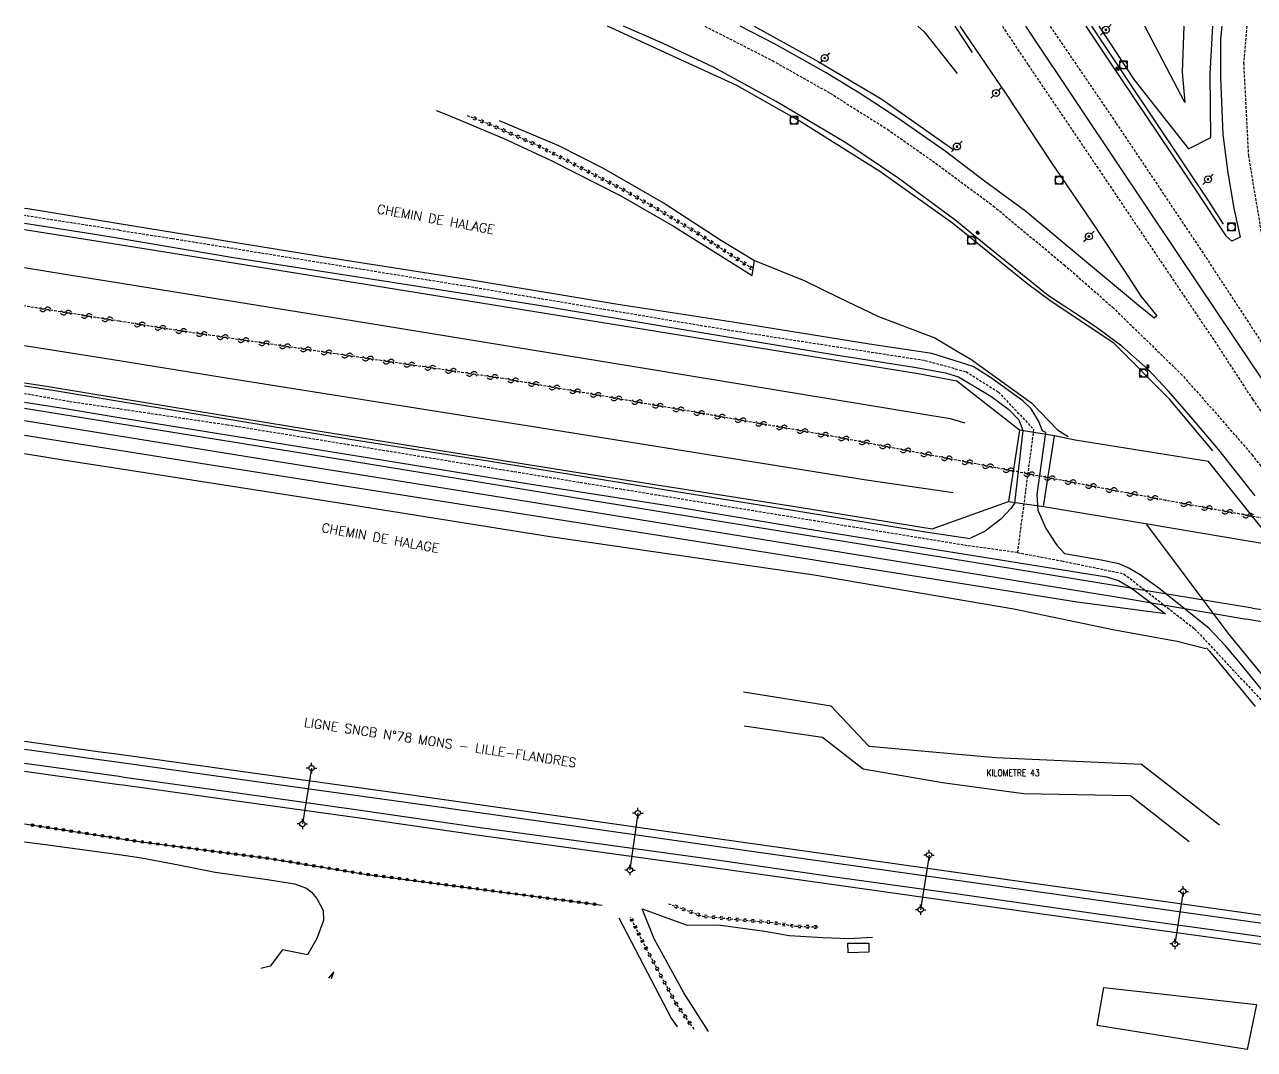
# Model space of a CAD drawing. Header units: millimetres. Extents: x 117000 to 118000, y 126000 to 127000.
# Drawn here: x 117000 to 117234.5, y 126804.9 to 127000.3 of the extents above; entities that cross this region are included whole.
import ezdxf
from ezdxf.enums import TextEntityAlignment as Align

# ---------------------------------------------------------------- set-up
doc = ezdxf.new("R2010")
doc.units = ezdxf.units.MM
doc.linetypes.add('DASHED', pattern=[0.75, 0.5, -0.25])
doc.layers.get('0').update_dxf_attribs({"linetype": 'CONTINUOUS'})
for name, color, linetype in [('W0001', 6, 'DASHED'), ('W0008', 7, 'CONTINUOUS'), ('W0010', 4, 'CONTINUOUS'), ('W0071', 7, 'CONTINUOUS'), ('W0104', 1, 'CONTINUOUS'), ('W0120', 7, 'CONTINUOUS'), ('W0211', 2, 'CONTINUOUS'), ('W0214', 2, 'CONTINUOUS'), ('W0220', 5, 'DASHED'), ('W0323', 7, 'CONTINUOUS'), ('W0401', 7, 'CONTINUOUS'), ('W0420', 7, 'CONTINUOUS'), ('W0473', 7, 'CONTINUOUS'), ('W0500', 5, 'DASHED'), ('W0510', 5, 'CONTINUOUS'), ('W0515', 5, 'CONTINUOUS'), ('W0610', 7, 'CONTINUOUS'), ('W0611', 7, 'CONTINUOUS'), ('W0700', 7, 'CONTINUOUS'), ('W0984', 7, 'CONTINUOUS'), ('W0989', 7, 'CONTINUOUS')]:
    doc.layers.add(name, color=color, linetype=linetype)
doc.styles.get("Standard").update_dxf_attribs({"font": 'romans.shx', "width": 0.85})

# ---------------------------------------------------------------- blocks, each defined once
blk = doc.blocks.new('T420')
for p, q in [((0.75, 0.75), (-0.75, 0.75)), ((-0.75, 0.75), (-0.75, -0.75)), ((0.75, 0.75), (0.75, -0.75)), ((0.75, -0.75), (-0.75, -0.75))]:
    blk.add_line(p, q)
blk.add_ellipse((0, 0), major_axis=(-0.53, 0.53), ratio=1, start_param=3.926991, end_param=10.210176)
blk = doc.blocks.new('T401')
for p, q in [((-0.3, 0.3), (0, 0.3)), ((-0.3, -0.25), (-0.3, 0.3)), ((-0.3, 0.15), (0, 0.15)), ((-0.3, 0), (0, 0)), ((0, 0.3), (0, -0.25)), ((-0.3, -0.15), (0, -0.15)), ((-0.3, -0.25), (-0.3, -0.3)), ((-0.3, -0.3), (0, -0.3)), ((0, -0.3), (0, -0.25))]:
    blk.add_line(p, q)
blk = doc.blocks.new('T473')
for p, q in [((-0.166667, 0.166667), (0.166667, -0.166667)), ((-0.166667, -0.166667), (0.166667, 0.166667)), ((0.500001, 0.500001), (1.000002, 1.000002)), ((-1.000002, -1.000002), (-0.500001, -0.500001))]:
    blk.add_line(p, q)
blk.add_ellipse((0, 0), major_axis=(0.471405, 0.471405), ratio=1, start_param=5.4977871438, end_param=11.780972451)
blk = doc.blocks.new('T610')
for p, q in [((-0.500001, 0), (-1.000002, 0)), ((0, 0.500001), (0, 1.000002)), ((0.500001, 0), (1.000002, 0)), ((0, -0.500001), (0, -1.000002))]:
    blk.add_line(p, q)
blk.add_ellipse((0, 0), major_axis=(-0.353554, 0.353554), ratio=1, start_param=3.926990817, end_param=10.2101761242)
blk = doc.blocks.new('t323o')
at = {"color": 0, "linetype": 'Continuous'}
for radius in [0.25, 0.15]:
    blk.add_circle((0, 0), radius, dxfattribs=at)
blk = doc.blocks.new('t500o')
at = {"color": 0, "linetype": 'Continuous'}
for centre, start, end in [((-0.5, 0.625), 216.8699, 323.1301), ((0.5, -0.125), 36.8699, 143.1301), ((0.5, -0.625), 36.8699, 143.1301), ((-0.5, 0.125), 216.8699, 323.1301)]:
    blk.add_arc(centre, 0.625, start, end, dxfattribs=at)
blk = doc.blocks.new('t220o')
at = {"color": 0, "linetype": 'Continuous'}
for p, q in [((-0.25, 0.25), (0.25, 0.25)), ((-0.25, -0.25), (0.25, -0.25))]:
    blk.add_line(p, q, dxfattribs=at)

msp = doc.modelspace()

# ---------------------------------------------------------------- linework, layer by layer
at = {"layer": 'W0001'}
for points in [[(117129.72, 127000), (117142.57, 126993.46), (117153.58, 126987.24), (117164.5, 126980.37), (117174.3, 126973.47), (117184.69, 126965.74), (117198.21, 126954.53), (117207.43, 126946.43), (117220.44, 126933.76), (117227.41, 126925.91), (117233.98, 126918.32), (117249.39, 126898.48), (117268.53, 126874.59)], [(117186.42, 127000), (117191.35, 126992.62), (117204.43, 126973.27), (117218.45, 126952.45), (117226.88, 126939.97), (117234.13, 126928.89), (117247.15, 126909.75), (117261.78, 126887.93), (117268.53, 126874.59)], [(117195.53, 127000), (117208.12, 126981.53), (117223.99, 126957.8), (117236.81, 126938.26), (117245.95, 126923.83), (117253.95, 126911.79), (117263.16, 126901.08)], [(117233.01, 127000), (117232.41, 126993), (117233.32, 126975.37), (117236.54, 126956.04), (117241.74, 126940.4), (117245.37, 126932.13), (117253.84, 126917.67), (117263.16, 126901.08)], [(117018, 126961.11), (117000, 126963.9)], [(117018, 126961.11), (117028.17, 126959.54), (117084.45, 126950.44), (117133.97, 126942.13), (117171.66, 126936.3), (117179.5, 126934.15), (117185.66, 126930.26), (117192.37, 126923.16), (117189.29, 126899.65)], [(117018, 126927.03), (117008.48, 126928.43), (117000, 126929.94)], [(117189.29, 126899.65), (117179.73, 126900.96), (117124.21, 126910), (117038.69, 126923.96), (117018, 126927.03)], [(117189.29, 126899.65), (117197.77, 126898.05), (117209.58, 126895.61), (117223.08, 126885.1), (117236.19, 126871.08)]]:
    msp.add_lwpolyline(points, dxfattribs=at)
at = {"layer": 'W0008'}
for points in [[(117202.31, 127000), (117206.51, 126993.74), (117221.15, 126972.01), (117229, 126960.07)], [(117078.47, 126983.94), (117080.32, 126983.26), (117091.34, 126978.61), (117100.28, 126974.5), (117113.69, 126967.69), (117123.75, 126961.89), (117138.71, 126952.5), (117139.13, 126955.32)], [(117230.53, 126965.33), (117231.76, 126959.78), (117230.18, 126959), (117229, 126960.07)], [(117189.68, 126922.99), (117177.71, 126932.36)], [(117018, 126924.21), (117000, 126927.13)], [(117000, 126924.85), (117018, 126921.93)], [(117234.12, 126889.04), (117181.39, 126897.67), (117120.8, 126907.45), (117059, 126917.58), (117018, 126924.21)], [(117018, 126921.93), (117049.91, 126916.74), (117095.7, 126909.45), (117158.18, 126899.35), (117210.47, 126890.83), (117232.95, 126886.98)], [(117225.74, 126917.04), (117200.33, 126921.11), (117196.35, 126921.92)], [(117173.06, 126904.2), (117187.6, 126909.38)], [(117194.27, 126908.42), (117214.11, 126905.13), (117238.58, 126900.99)], [(117234.12, 126889.04), (117247.81, 126887.17), (117247.38, 126884.4), (117232.95, 126886.98)], [(117130.36, 126808.35), (117125.71, 126815.71), (117120.01, 126825.98), (117117.72, 126831.69)], [(117117.72, 126831.69), (117126.32, 126828.57), (117132.25, 126828.66), (117135.96, 126828.17), (117141.1, 126827.43), (117145.75, 126826.61), (117152.19, 126826.23), (117157.11, 126826.06), (117161.67, 126826.28)], [(117113.3, 126829.98), (117118.76, 126819.53), (117123.27, 126810.86), (117124.41, 126809.19)]]:
    msp.add_lwpolyline(points, dxfattribs=at)
at = {"layer": 'W0010'}
for points in [[(117234.59, 126910.48), (117227.68, 126919.24), (117222.35, 126925.51), (117218.12, 126930.43), (117214.21, 126934.54), (117209.19, 126938.99), (117204.1, 126942.75), (117200.01, 126945.48), (117195.21, 126948.59), (117183.66, 126957.95), (117177.38, 126963.1), (117166.46, 126971.13), (117156.56, 126977.76), (117143.27, 126985.65), (117131.32, 126992.18), (117121.73, 126996.75), (117114.2, 127000)], [(117178.29, 127000), (117187.15, 126987.04), (117195.69, 126974.14), (117203.53, 126962.61), (117210.4, 126952.3), (117212.81, 126948.54), (117215.88, 126944.76), (117215.33, 126944.32), (117212.4, 126946.76), (117202.46, 126955.05), (117190.81, 126964.76), (117183.02, 126970.46), (117175.54, 126976.19), (117166.47, 126982.49), (117159.16, 126987.26), (117152.82, 126991.15), (117142.95, 126996.65), (117136.4, 127000)], [(117233.99, 126935.61), (117220.35, 126955.93), (117201.49, 126984.15), (117190.9, 127000)], [(117228.61, 126962.25), (117225.77, 126966.65), (117210.23, 126989.92), (117203.47, 127000)], [(117228.24, 127000), (117228.02, 126997.54), (117228, 126990.27), (117228.47, 126979.39), (117229.42, 126972.06), (117230.53, 126965.33)], [(117302.02, 126834.11), (117282.37, 126863.28), (117265.7, 126888.28), (117250.22, 126911.58), (117233.99, 126935.61)]]:
    msp.add_lwpolyline(points, dxfattribs=at)
at = {"layer": 'W0071'}
for points in [[(117018, 126962.36), (117000.6, 126965.18), (117000, 126965.28)], [(117000, 126962.49), (117013.41, 126960.39), (117018, 126959.62)], [(117193.22, 126907.62), (117193.03, 126910.74), (117194.73, 126922.53), (117194.05, 126922.83), (117193.32, 126924.77), (117191.88, 126927.08), (117190.29, 126928.57), (117184.18, 126933.05), (117180.84, 126935.1), (117177.23, 126936.3), (117172.97, 126937.6), (117161.06, 126939.41), (117135.05, 126943.56), (117112.73, 126947.04), (117085.19, 126951.61), (117057.18, 126955.96), (117028.59, 126960.63), (117018, 126962.36)], [(117018, 126959.62), (117039.86, 126955.92), (117069.69, 126951.29), (117098.43, 126946.74), (117124.46, 126942.35), (117154.24, 126937.44), (117169.63, 126935.03), (117175.57, 126933.95), (117178.08, 126933.13), (117184.24, 126929.46), (117187.66, 126926.95), (117189.56, 126924.96), (117190.34, 126922.93), (117188.74, 126909.07), (117188.04, 126908.02)], [(117018, 126928.44), (117004.62, 126930.65), (117000, 126931.4)], [(117000, 126928.35), (117007.71, 126927.09), (117018, 126925.42)], [(117180.28, 126902.24), (117171.75, 126903.56), (117144.05, 126908.05), (117116.44, 126912.51), (117088.39, 126917.05), (117062.05, 126921.23), (117031.54, 126926.21), (117018, 126928.44)], [(117018, 126925.42), (117038.16, 126922.16), (117068.5, 126917.24), (117096.19, 126912.76), (117124.32, 126908.35), (117150.42, 126904.01), (117180.9, 126899.08), (117206.26, 126895.04), (117208.55, 126894.3), (117211.07, 126892.89), (117217.51, 126887.95)], [(117018, 126919.12), (117000, 126921.96)], [(117000, 126918.55), (117007.71, 126917.28), (117018, 126915.68)], [(117217.51, 126887.95), (117200.69, 126890.18), (117149.35, 126898.36), (117120.01, 126903.01), (117088.53, 126908.01), (117034.75, 126916.47), (117018, 126919.12)], [(117018, 126915.68), (117059.62, 126909.21), (117100.23, 126902.74), (117150.53, 126895.41), (117188.61, 126888.93), (117207.83, 126884.94), (117219.72, 126882.75), (117225.22, 126881.36)], [(117188.04, 126908.02), (117186.11, 126906), (117183.13, 126903.71), (117180.37, 126902.38)], [(117193.22, 126907.62), (117194.68, 126904.25), (117196.8, 126901.06), (117198.35, 126899.4)], [(117237.11, 126872.03), (117231.76, 126878.56), (117228.94, 126881.86), (117225.82, 126885.15), (117216.23, 126892.87), (117212.67, 126895.38), (117210.54, 126896.69), (117208.67, 126897.49), (117205.24, 126898.2), (117198.27, 126899.38)], [(117225.31, 126881.47), (117225.94, 126880.86), (117229.31, 126876.77), (117234.61, 126870.3)]]:
    msp.add_lwpolyline(points, dxfattribs=at)
at = {"layer": 'W0104'}
for points in [[(117157.02, 126823.34), (117156.93, 126825.15), (117160.96, 126825.16), (117160.99, 126823.44), (117157.02, 126823.34)], [(117205.76, 126816.74), (117234.89, 126813.5), (117233.12, 126804.91), (117204.47, 126809.44)]]:
    msp.add_lwpolyline(points, close=True, dxfattribs=at)
at = {"layer": 'W0120'}
msp.add_lwpolyline([(117194.27, 126908.42), (117196.35, 126921.92), (117189.68, 126922.99), (117187.6, 126909.38)], close=True, dxfattribs=at)
msp.add_lwpolyline([(117238.58, 126900.99), (117225.74, 126917.04)], dxfattribs=at)
at = {"layer": 'W0211'}
for points in [[(117226.52, 126919.05), (117218.33, 126928.83), (117207.67, 126939.56), (117195.7, 126947.5), (117191.04, 126950.99), (117176.92, 126962.43), (117163.07, 126972.29), (117147.66, 126981.97), (117135.8, 126988.69), (117121.39, 126995.33), (117111.12, 127000)], [(117139.09, 127000), (117151.3, 126993.26), (117163.41, 126986.1), (117177, 126976.59)], [(117180.72, 126994.98), (117177.41, 127000)], [(117204.83, 127000), (117211.54, 126989.79), (117221.89, 126976.65), (117226.15, 126978.77), (117226.04, 126990.95), (117226.54, 127000)], [(117227.82, 126847.64), (117212.95, 126859.21), (117185.16, 126860.5), (117161.01, 126862.68), (117153.76, 126870.36), (117137.08, 126873.02)], [(117058.52, 126818.43), (117058.95, 126819.67)]]:
    msp.add_lwpolyline(points, dxfattribs=at)
at = {"layer": 'W0214'}
for points in [[(117170.3, 127000), (117171.54, 126998.96), (117177.82, 126991.01)], [(117221.01, 127000), (117220.68, 126991.26), (117221.19, 126985.45), (117213.58, 127000)], [(117090.48, 126982.03), (117101.79, 126977.27), (117110.28, 126972.94), (117122.12, 126966.17), (117132.87, 126959.14), (117139.13, 126955.32), (117148.66, 126951.55), (117155.27, 126948.29), (117162.78, 126944.65), (117173.55, 126940.59), (117177.7, 126938.1), (117180.42, 126936.55), (117192, 126928.19), (117196.93, 126923.07), (117198.96, 126921.78)], [(117000, 126954.02), (117007.76, 126952.76), (117018, 126951.1)], [(117018, 126951.1), (117062.49, 126943.88), (117121.3, 126934.29), (117176.45, 126925.2), (117179.27, 126924.41)], [(117018, 126936.18), (117000, 126939.07)], [(117177.04, 126911.01), (117160.1, 126913.53), (117100.96, 126922.96), (117038.05, 126932.96), (117018, 126936.18)], [(117213.91, 126904.99), (117229.42, 126884.28), (117235.75, 126876.51)], [(117137.16, 126866.63), (117152.11, 126864.43), (117159.9, 126858.41), (117175.01, 126855.79), (117190.46, 126853.69), (117210.86, 126853.32), (117222.02, 126844.54)], [(117058.95, 126819.67), (117057.92, 126818.51)]]:
    msp.add_lwpolyline(points, dxfattribs=at)
at = {"layer": 'W0220'}
for points in [[(117084.37, 126983), (117088.65, 126981.35), (117097.92, 126977.25), (117106.68, 126972.72), (117114.06, 126968.91), (117121.19, 126964.85), (117128.9, 126960.2), (117138.53, 126953.93)], [(117122.79, 126832.68), (117129.3, 126830.33), (117135.99, 126829.67), (117142.22, 126829.16), (117147.04, 126828.41), (117151.28, 126828.25)], [(117127.67, 126808.73), (117124.13, 126813.81), (117118.63, 126823.93), (117115.53, 126830.09)]]:
    msp.add_lwpolyline(points, dxfattribs=at)
at = {"layer": 'W0323'}
for points in [[(117000, 126847.9), (117018, 126845.15)], [(117018, 126845.15), (117022.28, 126844.49), (117046.7, 126841.3), (117064.88, 126838.35), (117089.1, 126835.15), (117110.09, 126832.4)]]:
    msp.add_lwpolyline(points, dxfattribs=at)
at = {"layer": 'W0500'}
for points in [[(117018, 126943.77), (117000, 126946.67)], [(117217.55, 126909.6), (117154.1, 126921.8), (117091.15, 126932.84), (117026.76, 126942.36), (117018, 126943.77)], [(117274.47, 126899.08), (117217.55, 126909.6)]]:
    msp.add_lwpolyline(points, dxfattribs=at)
at = {"layer": 'W0510'}
for points in [[(117018, 126958.33), (117000, 126961.2)], [(117177.71, 126932.36), (117170.34, 126933.75), (117105.56, 126944.2), (117038.23, 126955.1), (117018, 126958.33)], [(117000, 126932.04), (117004.19, 126931.35), (117018, 126929.08)], [(117018, 126929.08), (117055.14, 126922.98), (117102.73, 126915.38), (117147.65, 126908.33), (117173.06, 126904.2)]]:
    msp.add_lwpolyline(points, dxfattribs=at)
at = {"layer": 'W0515'}
for points in [[(117000, 126844.51), (117003.45, 126844.04), (117018, 126842.05)], [(117018, 126842.05), (117022.3, 126841.46), (117029.32, 126840.08), (117036.33, 126838.71)], [(117036.33, 126838.71), (117046.31, 126837.3), (117051.46, 126836.49), (117053.77, 126835.66), (117054.69, 126834.9), (117055.74, 126833.69), (117056.92, 126831.4), (117057.02, 126829.47), (117055.7, 126826.08), (117053.96, 126822.97), (117049.14, 126823.88), (117046.79, 126820.75), (117045.02, 126820.32)]]:
    msp.add_lwpolyline(points, dxfattribs=at)
at = {"layer": 'W0611'}
for points in [[(117054.69, 126858.56), (117052.96, 126847.9)], [(117116.93, 126849.96), (117115.41, 126839.12)], [(117172.44, 126841.96), (117170.84, 126831.55)], [(117220.91, 126835.04), (117219.32, 126825.02)]]:
    msp.add_lwpolyline(points, dxfattribs=at)
at = {"layer": 'W0700'}
for points in [[(117018, 126861.12), (117013.97, 126861.68), (117000, 126863.62)], [(117018, 126859.6), (117013.76, 126860.19), (117000, 126862.1)], [(117263.51, 126826.57), (117218.95, 126832.83), (117191.91, 126836.62), (117159.54, 126841.2), (117131.59, 126845.15), (117103.59, 126849.14), (117072.87, 126853.51), (117043.97, 126857.5), (117018, 126861.12)], [(117018, 126856.92), (117000, 126859.45)], [(117263.3, 126825.08), (117218.74, 126831.34), (117191.7, 126835.13), (117159.33, 126839.71), (117131.38, 126843.66), (117103.38, 126847.65), (117072.66, 126852.02), (117043.76, 126856.01), (117018, 126859.6)], [(117018, 126855.39), (117000, 126857.93)], [(117262.79, 126822.54), (117230.44, 126827.15), (117204.64, 126830.72), (117177.96, 126834.51), (117154.06, 126837.83), (117131.07, 126841.1), (117108.45, 126844.22), (117086.87, 126847.17), (117063.62, 126850.55), (117041.11, 126853.68), (117018.98, 126856.78), (117018, 126856.92)], [(117262.48, 126821.14), (117230.23, 126825.65), (117204.43, 126829.23), (117177.75, 126833.01), (117153.85, 126836.33), (117130.86, 126839.61), (117108.25, 126842.72), (117086.66, 126845.68), (117063.41, 126849.06), (117040.9, 126852.18), (117018.77, 126855.29), (117018, 126855.39)]]:
    msp.add_lwpolyline(points, dxfattribs=at)

# ---------------------------------------------------------------- block references
at = {"layer": 'W0220'}
for p, rotation in [((117085.77, 126982.46), 338.9374150974467), ((117087.17, 126981.92), 338.9374150974467), ((117088.57, 126981.38), 338.9374150974467), ((117089.94, 126980.78), 336.1017651593627), ((117091.31, 126980.17), 336.1017651593627), ((117092.68, 126979.56), 336.1017651593627), ((117094.06, 126978.96), 336.1017651593627), ((117095.43, 126978.35), 336.1017651593627), ((117096.8, 126977.74), 336.1017651593627), ((117098.16, 126977.12), 332.676624598789), ((117099.5, 126976.43), 332.676624598789), ((117100.83, 126975.74), 332.676624598789), ((117102.16, 126975.05), 332.676624598789), ((117103.49, 126974.36), 332.676624598789), ((117104.83, 126973.68), 332.676624598789), ((117106.16, 126972.99), 332.676624598789), ((117107.49, 126972.3), 332.7065603343461), ((117108.82, 126971.61), 332.7065603343461), ((117110.16, 126970.92), 332.7065603343461), ((117111.49, 126970.24), 332.7065603343461), ((117112.82, 126969.55), 332.7065603343461), ((117114.15, 126968.86), 330.3512568304679), ((117115.46, 126968.11), 330.3512568304679), ((117116.76, 126967.37), 330.3512568304679), ((117118.06, 126966.63), 330.3512568304679), ((117119.37, 126965.89), 330.3512568304679), ((117120.67, 126965.15), 330.3512568304679), ((117121.96, 126964.38), 328.8954196008253), ((117123.25, 126963.61), 328.8954196008253), ((117124.53, 126962.83), 328.8954196008253), ((117125.82, 126962.06), 328.8954196008253), ((117127.1, 126961.28), 328.8954196008253), ((117128.39, 126960.51), 328.8954196008253), ((117129.65, 126959.71), 326.9431161700869), ((117130.91, 126958.89), 326.9431161700869), ((117132.17, 126958.07), 326.9431161700869), ((117133.43, 126957.25), 326.9431161700869), ((117134.68, 126956.44), 326.9431161700869), ((117135.94, 126955.62), 326.9431161700869), ((117137.2, 126954.8), 326.9431161700869), ((117138.45, 126953.98), 326.9431161700869), ((117124.2, 126832.17), 340.1506279656951), ((117125.61, 126831.66), 340.1506279656951), ((117127.02, 126831.16), 340.1506279656951), ((117128.43, 126830.65), 340.1506279656951), ((117115.8, 126829.55), 116.7472133711959), ((117116.47, 126828.21), 116.7472133711959), ((117129.88, 126830.28), 354.3292220651056), ((117131.37, 126830.13), 354.3292220651056), ((117132.86, 126829.98), 354.3292220651056), ((117134.36, 126829.83), 354.3292220651056), ((117135.85, 126829.68), 354.3292220651056), ((117137.34, 126829.56), 355.3514344051321), ((117138.84, 126829.44), 355.3514344051321), ((117140.33, 126829.32), 355.3514344051321), ((117141.83, 126829.19), 355.3514344051321), ((117143.31, 126828.99), 351.1824211411794), ((117144.8, 126828.76), 351.1824211411794), ((117146.28, 126828.53), 351.1824211411794), ((117147.77, 126828.39), 357.7320454646052), ((117149.27, 126828.33), 357.7320454646052), ((117150.77, 126828.27), 357.7320454646052), ((117117.15, 126826.87), 116.7472133711959), ((117117.82, 126825.53), 116.7472133711959), ((117118.5, 126824.19), 116.7472133711959), ((117119.21, 126822.87), 118.5271082854404), ((117119.92, 126821.55), 118.5271082854404), ((117120.64, 126820.23), 118.5271082854404), ((117121.36, 126818.92), 118.5271082854404), ((117122.07, 126817.6), 118.5271082854404), ((117122.79, 126816.28), 118.5271082854404), ((117123.51, 126814.96), 118.5271082854404), ((117124.24, 126813.65), 124.8617773703054), ((117125.1, 126812.42), 124.8617773703054), ((117125.95, 126811.19), 124.8617773703054), ((117126.81, 126809.96), 124.8617773703054)]:
    msp.add_blockref('t220o', p, dxfattribs=dict(at, rotation=rotation))
at = {"layer": 'W0323'}
for p, rotation in [((117001.48, 126847.67), 351.3113930814186), ((117002.97, 126847.44), 351.3113930814186), ((117004.45, 126847.22), 351.3113930814186), ((117005.93, 126846.99), 351.3113930814186), ((117007.41, 126846.76), 351.3113930814186), ((117008.9, 126846.54), 351.3113930814186), ((117010.38, 126846.31), 351.3113930814186), ((117011.86, 126846.08), 351.3113930814186), ((117013.35, 126845.86), 351.3113930814186), ((117014.83, 126845.63), 351.3113930814186), ((117016.31, 126845.4), 351.3113930814186), ((117017.79, 126845.18), 351.3113930814186), ((117019.48, 126844.92), 351.3113930814378), ((117020.97, 126844.69), 351.3113930814378), ((117022.45, 126844.47), 352.5653826868362), ((117023.94, 126844.28), 352.5653826868362), ((117025.42, 126844.08), 352.5653826868362), ((117026.91, 126843.89), 352.5653826868362), ((117028.4, 126843.69), 352.5653826868362), ((117029.89, 126843.5), 352.5653826868362), ((117031.37, 126843.31), 352.5653826868362), ((117032.86, 126843.11), 352.5653826868362), ((117034.35, 126842.92), 352.5653826868362), ((117035.84, 126842.72), 352.5653826868362), ((117037.32, 126842.53), 352.5653826868362), ((117038.81, 126842.34), 352.5653826868362), ((117040.3, 126842.14), 352.5653826868362), ((117041.78, 126841.95), 352.5653826868362), ((117043.27, 126841.75), 352.5653826868362), ((117044.76, 126841.56), 352.5653826868362), ((117046.25, 126841.36), 352.5653826868362), ((117047.73, 126841.14), 350.7606711750459), ((117049.21, 126840.9), 350.7606711750459), ((117050.69, 126840.66), 350.7606711750459), ((117052.17, 126840.42), 350.7606711750459), ((117053.65, 126840.17), 350.7606711750459), ((117055.13, 126839.93), 350.7606711750459), ((117056.61, 126839.69), 350.7606711750459), ((117058.09, 126839.45), 350.7606711750459), ((117059.57, 126839.21), 350.7606711750459), ((117061.05, 126838.97), 350.7606711750459), ((117062.54, 126838.73), 350.7606711750459), ((117064.02, 126838.49), 350.7606711750459), ((117065.5, 126838.27), 352.4740294366757), ((117066.99, 126838.07), 352.4740294366757), ((117068.47, 126837.87), 352.4740294366757), ((117069.96, 126837.68), 352.4740294366757), ((117071.45, 126837.48), 352.4740294366757), ((117072.93, 126837.28), 352.4740294366757), ((117074.42, 126837.09), 352.4740294366757), ((117075.91, 126836.89), 352.4740294366757), ((117077.4, 126836.69), 352.4740294366757), ((117078.88, 126836.5), 352.4740294366757), ((117080.37, 126836.3), 352.4740294366757), ((117081.86, 126836.11), 352.4740294366757), ((117083.34, 126835.91), 352.4740294366757), ((117084.83, 126835.71), 352.4740294366757), ((117086.32, 126835.52), 352.4740294366757), ((117087.81, 126835.32), 352.4740294366757), ((117089.29, 126835.12), 352.5480584168602), ((117090.78, 126834.93), 352.5480584168602), ((117092.27, 126834.73), 352.5480584168602), ((117093.75, 126834.54), 352.5480584168602), ((117095.24, 126834.35), 352.5480584168602), ((117096.73, 126834.15), 352.5480584168602), ((117098.22, 126833.96), 352.5480584168602), ((117099.7, 126833.76), 352.5480584168602), ((117101.19, 126833.57), 352.5480584168602), ((117102.68, 126833.37), 352.5480584168602), ((117104.17, 126833.18), 352.5480584168602), ((117105.65, 126832.98), 352.5480584168602), ((117107.14, 126832.79), 352.5480584168602), ((117108.63, 126832.59), 352.5480584168602)]:
    msp.add_blockref('t323o', p, dxfattribs=dict(at, rotation=rotation))
at = {"layer": 'W0401', "rotation": 213.9666350165438}
for p in [(117208.24, 126991.79), (117181.57, 126960.53)]:
    msp.add_blockref('T401', p, dxfattribs=at)
at = {"layer": 'W0401'}
msp.add_blockref('T401', (117214.3, 126935.15), dxfattribs=at)
at = {"layer": 'W0420'}
for p in [(117209.48, 126992.63), (117146.7, 126982.06), (117197.21, 126970.63), (117230.08, 126961.74), (117180.52, 126959.19), (117213.34, 126933.85)]:
    msp.add_blockref('T420', p, dxfattribs=at)
at = {"layer": 'W0473'}
for p in [(117206.14, 126999.33), (117152.55, 126993.94), (117185.22, 126987.29), (117177.75, 126977.08), (117225.63, 126970.82), (117202.91, 126959.94)]:
    msp.add_blockref('T473', p, dxfattribs=at)
at = {"layer": 'W0500'}
for p, rotation in [((117003.95, 126946.03), 170.8597607520172), ((117007.9, 126945.4), 170.8597607520172), ((117011.85, 126944.76), 170.8597607520172), ((117015.8, 126944.12), 170.8597607520172), ((117021.95, 126943.13), 170.8597607520479), ((117025.9, 126942.5), 170.8597607520479), ((117029.85, 126941.9), 171.5882188074861), ((117033.81, 126941.32), 171.5882188074861), ((117037.77, 126940.73), 171.5882188074861), ((117041.72, 126940.15), 171.5882188074861), ((117045.68, 126939.56), 171.5882188074861), ((117049.64, 126938.98), 171.5882188074861), ((117053.6, 126938.39), 171.5882188074861), ((117057.55, 126937.81), 171.5882188074861), ((117061.51, 126937.22), 171.5882188074861), ((117065.47, 126936.64), 171.5882188074861), ((117069.42, 126936.05), 171.5882188074861), ((117073.38, 126935.47), 171.5882188074861), ((117077.34, 126934.88), 171.5882188074861), ((117081.29, 126934.3), 171.5882188074861), ((117085.25, 126933.71), 171.5882188074861), ((117089.21, 126933.13), 171.5882188074861), ((117093.16, 126932.49), 170.0536183756831), ((117097.1, 126931.8), 170.0536183756831), ((117101.04, 126931.11), 170.0536183756831), ((117104.98, 126930.41), 170.0536183756831), ((117108.92, 126929.72), 170.0536183756831), ((117112.86, 126929.03), 170.0536183756831), ((117116.8, 126928.34), 170.0536183756831), ((117120.74, 126927.65), 170.0536183756831), ((117124.68, 126926.96), 170.0536183756831), ((117128.62, 126926.27), 170.0536183756831), ((117132.56, 126925.58), 170.0536183756831), ((117136.5, 126924.89), 170.0536183756831), ((117140.44, 126924.2), 170.0536183756831), ((117144.37, 126923.51), 170.0536183756831), ((117148.31, 126922.81), 170.0536183756831), ((117152.25, 126922.12), 170.0536183756831), ((117156.19, 126921.4), 169.1137026341659), ((117160.12, 126920.64), 169.1137026341659), ((117164.04, 126919.89), 169.1137026341659), ((117167.97, 126919.13), 169.1137026341659), ((117171.9, 126918.38), 169.1137026341659), ((117175.83, 126917.62), 169.1137026341659), ((117179.76, 126916.87), 169.1137026341659), ((117183.68, 126916.11), 169.1137026341659), ((117187.61, 126915.35), 169.1137026341659), ((117191.54, 126914.6), 169.1137026341659), ((117195.47, 126913.84), 169.1137026341659), ((117199.4, 126913.09), 169.1137026341659), ((117203.32, 126912.33), 169.1137026341659), ((117207.25, 126911.58), 169.1137026341659), ((117211.18, 126910.82), 169.1137026341659), ((117215.11, 126910.07), 169.1137026341659), ((117221.48, 126908.87), 169.5329628565782), ((117225.42, 126908.14), 169.5329628565782), ((117229.35, 126907.42), 169.5329628565782), ((117233.28, 126906.69), 169.5329628565782)]:
    msp.add_blockref('t500o', p, dxfattribs=dict(at, rotation=rotation))
at = {"layer": 'W0610'}
for p in [(117054.7, 126858.56), (117116.93, 126849.96), (117052.96, 126847.9), (117172.44, 126841.96), (117115.41, 126839.11), (117220.91, 126835.04), (117220.91, 126835.04), (117170.84, 126831.55), (117219.32, 126825.02)]:
    msp.add_blockref('T610', p, dxfattribs=at)

# ---------------------------------------------------------------- texts
at = {"layer": 'W0984', "insert": (117183.38, 126858.28), "char_height": 1.25, "attachment_point": 1}
msp.add_mtext('KILOMETRE 43\\P ', dxfattribs=at)
at = {"layer": 'W0989'}
for s, rotation, p in [('CHEMIN DE HALAGE', 349.7871, (117078.41, 126963.22)), ('CHEMIN DE HALAGE', 349.7871, (117067.83, 126902.45)), ('LIGNE SNCB N°78 MONS - LILLE-FLANDRES', 351.4646, (117079.26, 126863.44))]:
    msp.add_text(s, height=1.75, rotation=rotation, dxfattribs=at).set_placement(p, align=Align.MIDDLE_CENTER)

doc.saveas('drawing.dxf')
